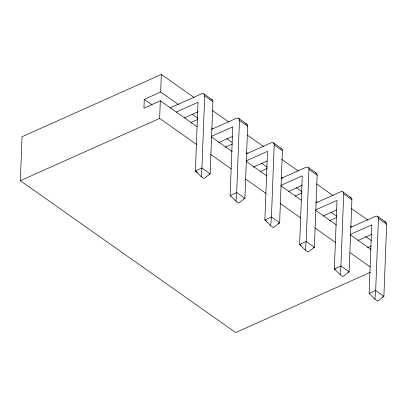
<?xml version="1.0" encoding="UTF-8"?>
<svg xmlns="http://www.w3.org/2000/svg" width="407" height="407" viewBox="0 0 407 407"><rect width="100%" height="100%" fill="white"/><g stroke="black" fill="none" stroke-linecap="round" stroke-linejoin="round"><path stroke-width="0.61" d="M370.319 272.344L235.668 332.565L20.35 180.703L22.039 136.732L161.335 74.435L194.022 97.492M178.195 104.395L160.658 92.028L144.271 99.354L143.936 108.15L160.322 100.819L196.942 126.648M197.003 144.755L159.646 118.406L160.322 100.819M160.658 92.028L161.335 74.435M170.085 107.906L201.567 93.829A4.274 2.651 -54.8 0 1 204.711 95.879L201.938 167.994L201.195 176.663L203.932 178.597L210.149 173.784L212.917 101.669A4.274 2.651 -54.8 0 0 211.019 99.323M211.701 129.345L236.314 118.335A4.274 2.651 -54.8 0 1 239.458 120.386L236.686 192.501L235.943 201.17L238.68 203.103L244.892 198.29L247.665 126.175A4.274 2.651 -54.8 0 0 245.767 123.83M246.449 153.851L271.062 142.842A4.274 2.651 -54.8 0 1 274.201 144.892L271.433 217.007L270.691 225.676L273.423 227.61L279.64 222.797L282.412 150.682A4.274 2.651 -54.8 0 0 280.891 148.367M281.191 178.358L305.81 167.348A4.274 2.651 -54.8 0 1 308.949 169.398L306.181 241.514L305.433 250.183L308.17 252.116L314.387 247.303L317.16 175.188A4.274 2.651 -54.8 0 0 315.634 172.873M315.939 202.864L340.552 191.855A4.274 2.651 -54.8 0 1 343.696 193.905L340.924 266.02L340.181 274.689L342.918 276.618L349.135 271.81L351.902 199.695A4.274 2.651 -54.8 0 0 350.381 197.38M384.752 221.856A4.274 2.651 -54.8 0 1 386.65 224.201L383.877 296.311L377.665 301.124L374.928 299.196L369.118 293.457L371.754 224.862L350.483 234.371M350.686 227.365L375.3 216.361A4.274 2.651 -54.8 0 1 378.444 218.411L375.671 290.527L374.928 299.196M20.35 180.703L159.646 118.406M176.175 112.098L198.021 102.33L195.385 170.925L201.195 176.663M184.386 117.888L198.178 111.716M190.914 122.482L197.695 119.449M211.498 136.35L232.768 126.836L230.133 195.431L235.943 201.17M218.554 142.648L232.351 136.482M225.096 147.242L232.443 143.956M209.056 174.272L210.149 173.784L201.938 167.994L195.385 170.925L197.436 172.37M246.245 160.857L267.511 151.343L264.876 219.938L270.691 225.676M253.302 167.155L267.099 160.989M260.409 171.495L267.185 168.462M243.803 198.779L244.892 198.29L236.686 192.501L230.133 195.431L231.156 196.154M280.993 185.358L302.259 175.849L299.623 244.444L305.433 250.183M288.624 191.407L302.421 185.236M295.151 196.001L301.933 192.969M278.001 223.529L279.64 222.797L271.433 217.007L264.876 219.938L266.417 221.021M315.735 209.864L337.006 200.356L334.371 268.951L340.181 274.689M323.372 215.913L336.589 210.002M329.334 220.762L336.116 217.725M313.293 247.792L314.387 247.303L306.181 241.514L299.623 244.444L301.165 245.528M358.114 240.42L371.912 234.249M367.501 247.68L370.889 246.164M348.041 272.298L349.135 271.81L340.924 266.02L334.371 268.951L335.399 269.673M369.118 293.457L375.671 290.527L383.877 296.311L382.239 297.049M203.846 93.824L212.052 99.613M238.594 118.33L246.8 124.12M273.341 142.837L281.547 148.626M308.084 167.343L316.295 173.133M342.831 191.85L351.038 197.639M377.579 216.356L385.785 222.146M204.711 95.879L212.917 101.669M239.458 120.386L247.665 126.175M274.201 144.892L282.412 150.682M308.949 169.398L317.16 175.188M343.696 193.905L351.902 199.695M378.444 218.411L386.65 224.201M212.179 110.297L228.785 122.008M247.461 135.18L263.548 146.525M281.705 159.335L298.306 171.042M316.468 183.852L333.068 195.558M351.231 208.369L367.831 220.08M192.119 114.214L197.792 118.218M211.793 128.088L212.825 128.821M226.831 138.695L232.015 142.353M246.535 152.594L248.092 153.693M261.574 163.202L267.282 167.226M281.283 177.101L282.84 178.2M296.321 187.708L302.025 191.733M316.03 201.607L317.068 202.34M331.069 212.215L336.772 216.239M350.707 226.063L351.734 226.791M365.664 236.609L371.337 240.613M211.452 136.884L232.199 151.511M246.199 161.391L266.941 176.017M280.947 185.892L301.17 200.158M315.69 210.399L336.436 225.03M350.366 234.859L370.996 249.41M144.271 99.354L152.009 104.813M210.49 154.268L231.247 168.905M245.772 179.151L266.005 193.422M280.016 203.307L300.768 217.943M314.779 227.823L335.531 242.46M350.061 252.706L370.294 266.977"/></g></svg>
